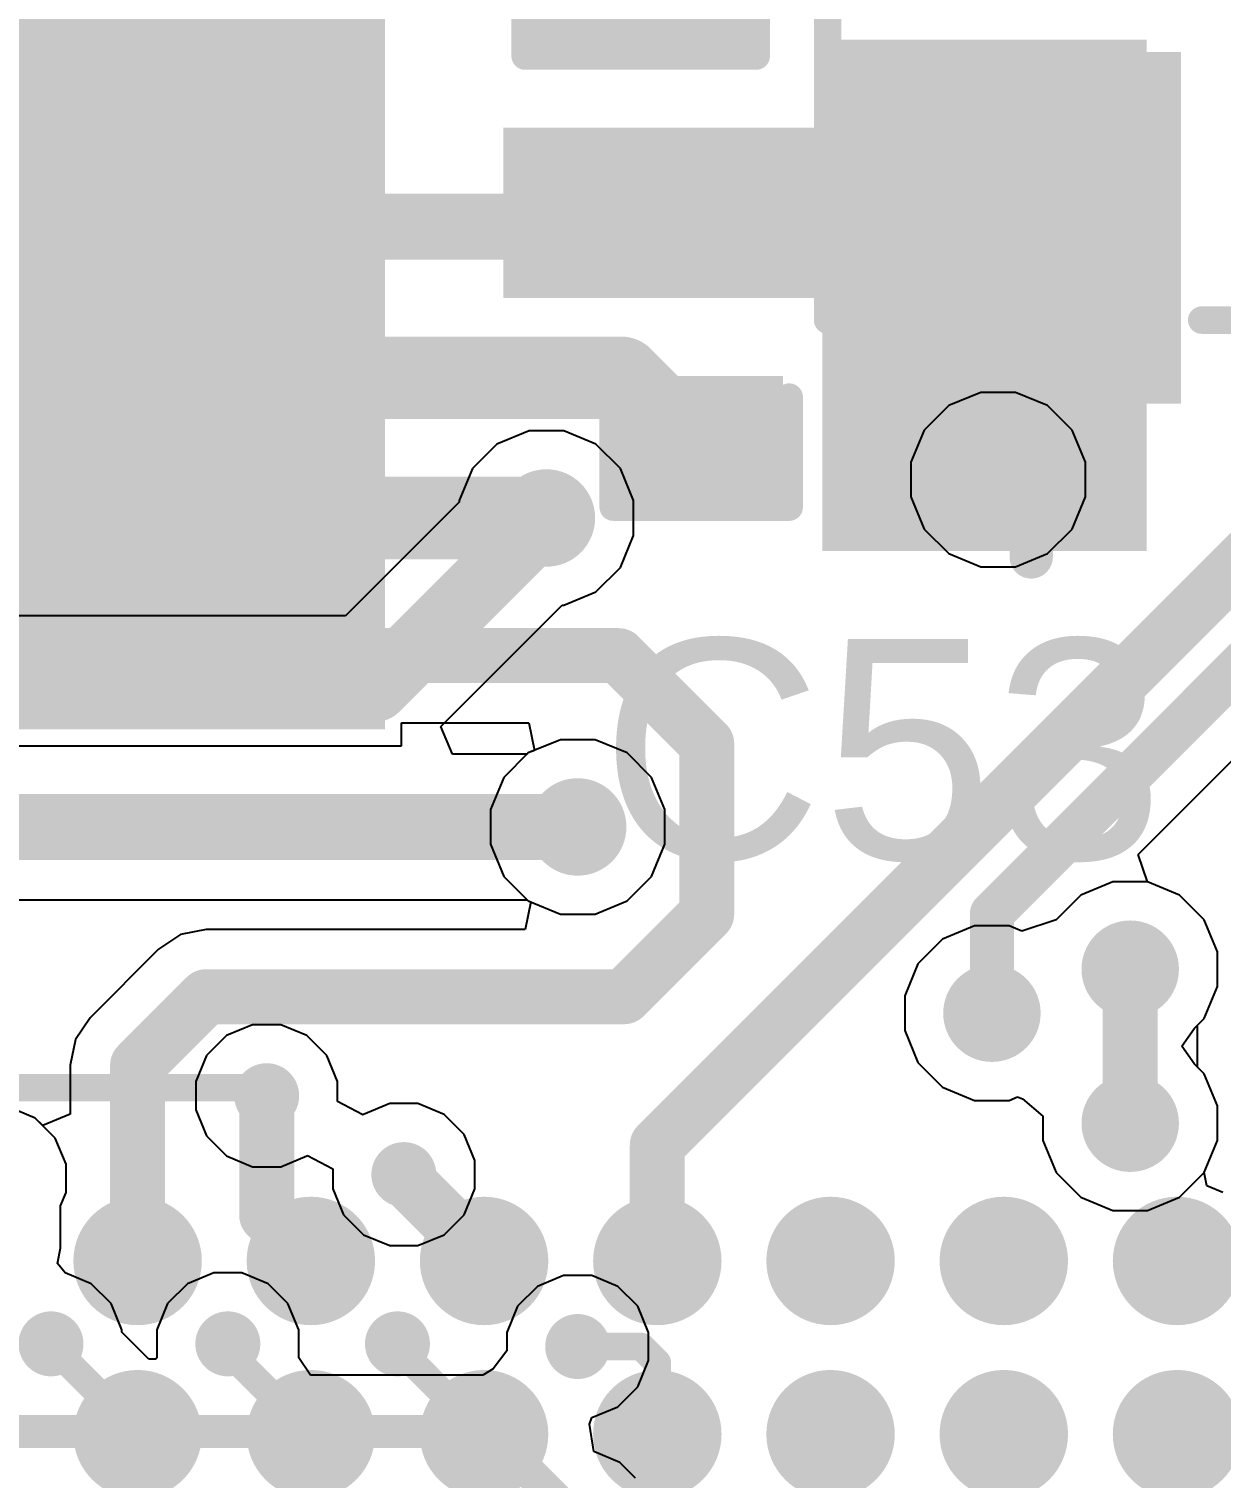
# Model space of a CAD drawing. Header units: millimetres. Extents: x -5.5 to 48.8, y -1.4 to 42.1.
# Drawn here: x 19.35 to 24.85, y 25.41 to 32.1 of the extents above; entities that cross this region are included whole.
import ezdxf

# ---------------------------------------------------------------- set-up
doc = ezdxf.new("R2010")
doc.units = ezdxf.units.MM
for name, color, linetype in [('BottomLayer', 5, 'Continuous'), ('TopLayer', 1, 'Continuous'), ('TopOverlay', 2, 'Continuous'), ('TopPaste', 8, 'Continuous'), ('TopSolder', 216, 'Continuous'), ('ViaHoleLayer', 16, 'Continuous')]:
    doc.layers.add(name, color=color, linetype=linetype)
doc.styles.add('Arial', font='', dxfattribs={"height": 0.2})
doc.styles.get('Arial').set_extended_font_data('Arial')

# ---------------------------------------------------------------- blocks, each defined once
blk = doc.blocks.new('CAP_0603_7')
at = {"layer": 'TopLayer'}
for points in [[(-0.381, 0.4445), (-0.381, -0.4445), (-1.143, -0.4445), (-1.143, 0.4445)], [(1.143, 0.4445), (1.143, -0.4445), (0.381, -0.4445), (0.381, 0.4445)]]:
    blk.add_hatch(color=1, dxfattribs=at).paths.add_polyline_path(points)
at = {"layer": 'TopPaste'}
for points in [[(-0.381, 0.4445), (-0.381, -0.4445), (-1.143, -0.4445), (-1.143, 0.4445)], [(1.143, 0.4445), (1.143, -0.4445), (0.381, -0.4445), (0.381, 0.4445)]]:
    blk.add_hatch(color=8, dxfattribs=at).paths.add_polyline_path(points)
at = {"layer": 'TopSolder'}
for points in [[(-0.321, 0.5045), (-0.321, -0.5045), (-1.203, -0.5045), (-1.203, 0.5045)], [(1.203, 0.5045), (1.203, -0.5045), (0.321, -0.5045), (0.321, 0.5045)]]:
    blk.add_hatch(color=216, dxfattribs=at).paths.add_polyline_path(points)
at = {"layer": 'TopOverlay', "const_width": 0.127}
for points in [[(-1.2446, -0.5334), (-1.2446, 0.5334)], [(-0.4572, 0.5334), (-1.2446, 0.5334)], [(1.2446, 0.5334), (0.4572, 0.5334)], [(1.2446, -0.5334), (1.2446, 0.5334)], [(-0.4572, -0.5334), (-1.2446, -0.5334)], [(1.2446, -0.5334), (0.4572, -0.5334)]]:
    blk.add_lwpolyline(points, dxfattribs=at)
at = {"layer": 'TopOverlay', "const_width": 0.0635}
for points in [[(-1.2764, 0.5334, 1), (-1.2128, 0.5334, 1)], [(-1.2764, 0.5334, 1), (-1.2128, 0.5334, 1)], [(-0.4889, 0.5334, 1), (-0.4254, 0.5334, 1)], [(0.4254, 0.5334, 1), (0.4889, 0.5334, 1)], [(1.2128, 0.5334, 1), (1.2764, 0.5334, 1)], [(1.2128, 0.5334, 1), (1.2764, 0.5334, 1)], [(-1.2764, -0.5334, 1), (-1.2128, -0.5334, 1)], [(-1.2764, -0.5334, 1), (-1.2128, -0.5334, 1)], [(-0.4889, -0.5334, 1), (-0.4254, -0.5334, 1)], [(0.4254, -0.5334, 1), (0.4889, -0.5334, 1)], [(1.2128, -0.5334, 1), (1.2764, -0.5334, 1)], [(1.2128, -0.5334, 1), (1.2764, -0.5334, 1)]]:
    blk.add_lwpolyline(points, format="xyb", close=True, dxfattribs=at)
blk = doc.blocks.new('HTSSOP_16_26')
at = {"layer": 'TopLayer'}
for points in [[(-3.65, 2.5), (-2.15, 2.5), (-2.15, 2.05), (-3.65, 2.05)], [(-1.7, 2.5), (1.7, 2.5), (1.7, -2.5), (-1.7, -2.5)], [(2.15, 2.5), (3.65, 2.5), (3.65, 2.05), (2.15, 2.05)], [(-3.65, 1.85), (-2.15, 1.85), (-2.15, 1.4), (-3.65, 1.4)], [(2.15, 1.85), (3.65, 1.85), (3.65, 1.4), (2.15, 1.4)], [(-3.65, 1.2), (-2.15, 1.2), (-2.15, 0.75), (-3.65, 0.75)], [(2.15, 1.2), (3.65, 1.2), (3.65, 0.75), (2.15, 0.75)], [(-3.65, 0.55), (-2.15, 0.55), (-2.15, 0.1), (-3.65, 0.1)], [(2.15, 0.55), (3.65, 0.55), (3.65, 0.1), (2.15, 0.1)], [(-3.65, -0.1), (-2.15, -0.1), (-2.15, -0.55), (-3.65, -0.55)], [(2.15, -0.1), (3.65, -0.1), (3.65, -0.55), (2.15, -0.55)], [(-3.65, -0.75), (-2.15, -0.75), (-2.15, -1.2), (-3.65, -1.2)], [(2.15, -0.75), (3.65, -0.75), (3.65, -1.2), (2.15, -1.2)], [(-3.65, -1.4), (-2.15, -1.4), (-2.15, -1.85), (-3.65, -1.85)], [(2.15, -1.4), (3.65, -1.4), (3.65, -1.85), (2.15, -1.85)], [(-3.65, -2.05), (-2.15, -2.05), (-2.15, -2.5), (-3.65, -2.5)], [(2.15, -2.05), (3.65, -2.05), (3.65, -2.5), (2.15, -2.5)]]:
    blk.add_hatch(color=1, dxfattribs=at).paths.add_polyline_path(points)
at = {"layer": 'TopPaste'}
for points in [[(-3.65, 2.5), (-2.15, 2.5), (-2.15, 2.05), (-3.65, 2.05)], [(-1.7, 2.5), (1.7, 2.5), (1.7, -2.5), (-1.7, -2.5)], [(2.15, 2.5), (3.65, 2.5), (3.65, 2.05), (2.15, 2.05)], [(-3.65, 1.85), (-2.15, 1.85), (-2.15, 1.4), (-3.65, 1.4)], [(2.15, 1.85), (3.65, 1.85), (3.65, 1.4), (2.15, 1.4)], [(-3.65, 1.2), (-2.15, 1.2), (-2.15, 0.75), (-3.65, 0.75)], [(2.15, 1.2), (3.65, 1.2), (3.65, 0.75), (2.15, 0.75)], [(-3.65, 0.55), (-2.15, 0.55), (-2.15, 0.1), (-3.65, 0.1)], [(2.15, 0.55), (3.65, 0.55), (3.65, 0.1), (2.15, 0.1)], [(-3.65, -0.1), (-2.15, -0.1), (-2.15, -0.55), (-3.65, -0.55)], [(2.15, -0.1), (3.65, -0.1), (3.65, -0.55), (2.15, -0.55)], [(-3.65, -0.75), (-2.15, -0.75), (-2.15, -1.2), (-3.65, -1.2)], [(2.15, -0.75), (3.65, -0.75), (3.65, -1.2), (2.15, -1.2)], [(-3.65, -1.4), (-2.15, -1.4), (-2.15, -1.85), (-3.65, -1.85)], [(2.15, -1.4), (3.65, -1.4), (3.65, -1.85), (2.15, -1.85)], [(-3.65, -2.05), (-2.15, -2.05), (-2.15, -2.5), (-3.65, -2.5)], [(2.15, -2.05), (3.65, -2.05), (3.65, -2.5), (2.15, -2.5)]]:
    blk.add_hatch(color=8, dxfattribs=at).paths.add_polyline_path(points)
at = {"layer": 'TopSolder'}
for points in [[(-3.7516, 2.6016), (-2.0484, 2.6016), (-2.0484, 1.9484), (-3.7516, 1.9484)], [(-1.8016, 2.6016), (1.8016, 2.6016), (1.8016, -2.6016), (-1.8016, -2.6016)], [(2.0484, 2.6016), (3.7516, 2.6016), (3.7516, 1.9484), (2.0484, 1.9484)], [(-3.7516, 1.9516), (-2.0484, 1.9516), (-2.0484, 1.2984), (-3.7516, 1.2984)], [(2.0484, 1.9516), (3.7516, 1.9516), (3.7516, 1.2984), (2.0484, 1.2984)], [(-3.7516, 1.3016), (-2.0484, 1.3016), (-2.0484, 0.6484), (-3.7516, 0.6484)], [(2.0484, 1.3016), (3.7516, 1.3016), (3.7516, 0.6484), (2.0484, 0.6484)], [(-3.7516, 0.6516), (-2.0484, 0.6516), (-2.0484, -0.0016), (-3.7516, -0.0016)], [(2.0484, 0.6516), (3.7516, 0.6516), (3.7516, -0.0016), (2.0484, -0.0016)], [(-3.7516, 0.0016), (-2.0484, 0.0016), (-2.0484, -0.6516), (-3.7516, -0.6516)], [(2.0484, 0.0016), (3.7516, 0.0016), (3.7516, -0.6516), (2.0484, -0.6516)], [(-3.7516, -0.6484), (-2.0484, -0.6484), (-2.0484, -1.3016), (-3.7516, -1.3016)], [(2.0484, -0.6484), (3.7516, -0.6484), (3.7516, -1.3016), (2.0484, -1.3016)], [(-3.7516, -1.2984), (-2.0484, -1.2984), (-2.0484, -1.9516), (-3.7516, -1.9516)], [(2.0484, -1.2984), (3.7516, -1.2984), (3.7516, -1.9516), (2.0484, -1.9516)], [(-3.7516, -1.9484), (-2.0484, -1.9484), (-2.0484, -2.6016), (-3.7516, -2.6016)], [(2.0484, -1.9484), (3.7516, -1.9484), (3.7516, -2.6016), (2.0484, -2.6016)]]:
    blk.add_hatch(color=216, dxfattribs=at).paths.add_polyline_path(points)
at = {"layer": 'TopOverlay', "const_width": 0.127}
for points in [[(-1.9812, 2.667), (1.9812, 2.667)], [(-3.937, 2.159), (-3.937, 2.413)], [(-3.937, 2.413), (-3.81, 2.286)], [(-3.937, 2.159), (-3.81, 2.286)], [(-1.9812, -2.667), (1.9812, -2.667)]]:
    blk.add_lwpolyline(points, dxfattribs=at)
at = {"layer": 'TopOverlay', "const_width": 0.0635}
for points in [[(-2.013, 2.667, 1), (-1.9494, 2.667, 1)], [(1.9494, 2.667, 1), (2.013, 2.667, 1)], [(-3.9688, 2.413, 1), (-3.9053, 2.413, 1)], [(-3.9688, 2.413, 1), (-3.9053, 2.413, 1)], [(-3.8418, 2.286, 1), (-3.7782, 2.286, 1)], [(-3.8418, 2.286, 1), (-3.7782, 2.286, 1)], [(-3.9688, 2.159, 1), (-3.9053, 2.159, 1)], [(-3.9688, 2.159, 1), (-3.9053, 2.159, 1)], [(-2.013, -2.667, 1), (-1.9494, -2.667, 1)], [(1.9494, -2.667, 1), (2.013, -2.667, 1)]]:
    blk.add_lwpolyline(points, format="xyb", close=True, dxfattribs=at)
blk = doc.blocks.new('196_LFBGA__12_12__41')
at = {"layer": 'TopLayer'}
h = blk.add_hatch(color=1, dxfattribs=at)
edge = h.paths.add_edge_path()
edge.add_arc((-3.6, 5.2), 0.195, 0, 360)
h = blk.add_hatch(color=1, dxfattribs=at)
edge = h.paths.add_edge_path()
edge.add_arc((-2.8, 5.2), 0.195, 0, 360)
h = blk.add_hatch(color=1, dxfattribs=at)
edge = h.paths.add_edge_path()
edge.add_arc((-2, 5.2), 0.195, 0, 360)
h = blk.add_hatch(color=1, dxfattribs=at)
edge = h.paths.add_edge_path()
edge.add_arc((-1.2, 5.2), 0.195, 0, 360)
h = blk.add_hatch(color=1, dxfattribs=at)
edge = h.paths.add_edge_path()
edge.add_arc((-0.4, 5.2), 0.195, 0, 360)
h = blk.add_hatch(color=1, dxfattribs=at)
edge = h.paths.add_edge_path()
edge.add_arc((0.4, 5.2), 0.195, 0, 360)
h = blk.add_hatch(color=1, dxfattribs=at)
edge = h.paths.add_edge_path()
edge.add_arc((1.2, 5.2), 0.195, 0, 360)
h = blk.add_hatch(color=1, dxfattribs=at)
edge = h.paths.add_edge_path()
edge.add_arc((-3.6, 4.4), 0.195, 0, 360)
h = blk.add_hatch(color=1, dxfattribs=at)
edge = h.paths.add_edge_path()
edge.add_arc((-2.8, 4.4), 0.195, 0, 360)
h = blk.add_hatch(color=1, dxfattribs=at)
edge = h.paths.add_edge_path()
edge.add_arc((-2, 4.4), 0.195, 0, 360)
h = blk.add_hatch(color=1, dxfattribs=at)
edge = h.paths.add_edge_path()
edge.add_arc((-1.2, 4.4), 0.195, 0, 360)
h = blk.add_hatch(color=1, dxfattribs=at)
edge = h.paths.add_edge_path()
edge.add_arc((-0.4, 4.4), 0.195, 0, 360)
h = blk.add_hatch(color=1, dxfattribs=at)
edge = h.paths.add_edge_path()
edge.add_arc((0.4, 4.4), 0.195, 0, 360)
h = blk.add_hatch(color=1, dxfattribs=at)
edge = h.paths.add_edge_path()
edge.add_arc((1.2, 4.4), 0.195, 0, 360)
at = {"layer": 'TopPaste'}
h = blk.add_hatch(color=8, dxfattribs=at)
edge = h.paths.add_edge_path()
edge.add_arc((-3.6, 5.2), 0.195, 0, 360)
h = blk.add_hatch(color=8, dxfattribs=at)
edge = h.paths.add_edge_path()
edge.add_arc((-2.8, 5.2), 0.195, 0, 360)
h = blk.add_hatch(color=8, dxfattribs=at)
edge = h.paths.add_edge_path()
edge.add_arc((-2, 5.2), 0.195, 0, 360)
h = blk.add_hatch(color=8, dxfattribs=at)
edge = h.paths.add_edge_path()
edge.add_arc((-1.2, 5.2), 0.195, 0, 360)
h = blk.add_hatch(color=8, dxfattribs=at)
edge = h.paths.add_edge_path()
edge.add_arc((-0.4, 5.2), 0.195, 0, 360)
h = blk.add_hatch(color=8, dxfattribs=at)
edge = h.paths.add_edge_path()
edge.add_arc((0.4, 5.2), 0.195, 0, 360)
h = blk.add_hatch(color=8, dxfattribs=at)
edge = h.paths.add_edge_path()
edge.add_arc((1.2, 5.2), 0.195, 0, 360)
h = blk.add_hatch(color=8, dxfattribs=at)
edge = h.paths.add_edge_path()
edge.add_arc((-3.6, 4.4), 0.195, 0, 360)
h = blk.add_hatch(color=8, dxfattribs=at)
edge = h.paths.add_edge_path()
edge.add_arc((-2.8, 4.4), 0.195, 0, 360)
h = blk.add_hatch(color=8, dxfattribs=at)
edge = h.paths.add_edge_path()
edge.add_arc((-2, 4.4), 0.195, 0, 360)
h = blk.add_hatch(color=8, dxfattribs=at)
edge = h.paths.add_edge_path()
edge.add_arc((-1.2, 4.4), 0.195, 0, 360)
h = blk.add_hatch(color=8, dxfattribs=at)
edge = h.paths.add_edge_path()
edge.add_arc((-0.4, 4.4), 0.195, 0, 360)
h = blk.add_hatch(color=8, dxfattribs=at)
edge = h.paths.add_edge_path()
edge.add_arc((0.4, 4.4), 0.195, 0, 360)
h = blk.add_hatch(color=8, dxfattribs=at)
edge = h.paths.add_edge_path()
edge.add_arc((1.2, 4.4), 0.195, 0, 360)
at = {"layer": 'TopSolder'}
h = blk.add_hatch(color=216, dxfattribs=at)
edge = h.paths.add_edge_path()
edge.add_arc((-3.6, 5.2), 0.2966, 0, 360)
h = blk.add_hatch(color=216, dxfattribs=at)
edge = h.paths.add_edge_path()
edge.add_arc((-2.8, 5.2), 0.2966, 0, 360)
h = blk.add_hatch(color=216, dxfattribs=at)
edge = h.paths.add_edge_path()
edge.add_arc((-2, 5.2), 0.2966, 0, 360)
h = blk.add_hatch(color=216, dxfattribs=at)
edge = h.paths.add_edge_path()
edge.add_arc((-1.2, 5.2), 0.2966, 0, 360)
h = blk.add_hatch(color=216, dxfattribs=at)
edge = h.paths.add_edge_path()
edge.add_arc((-0.4, 5.2), 0.2966, 0, 360)
h = blk.add_hatch(color=216, dxfattribs=at)
edge = h.paths.add_edge_path()
edge.add_arc((0.4, 5.2), 0.2966, 0, 360)
h = blk.add_hatch(color=216, dxfattribs=at)
edge = h.paths.add_edge_path()
edge.add_arc((1.2, 5.2), 0.2966, 0, 360)
h = blk.add_hatch(color=216, dxfattribs=at)
edge = h.paths.add_edge_path()
edge.add_arc((-3.6, 4.4), 0.2966, 0, 360)
h = blk.add_hatch(color=216, dxfattribs=at)
edge = h.paths.add_edge_path()
edge.add_arc((-2.8, 4.4), 0.2966, 0, 360)
h = blk.add_hatch(color=216, dxfattribs=at)
edge = h.paths.add_edge_path()
edge.add_arc((-2, 4.4), 0.2966, 0, 360)
h = blk.add_hatch(color=216, dxfattribs=at)
edge = h.paths.add_edge_path()
edge.add_arc((-1.2, 4.4), 0.2966, 0, 360)
h = blk.add_hatch(color=216, dxfattribs=at)
edge = h.paths.add_edge_path()
edge.add_arc((-0.4, 4.4), 0.2966, 0, 360)
h = blk.add_hatch(color=216, dxfattribs=at)
edge = h.paths.add_edge_path()
edge.add_arc((0.4, 4.4), 0.2966, 0, 360)
h = blk.add_hatch(color=216, dxfattribs=at)
edge = h.paths.add_edge_path()
edge.add_arc((1.2, 4.4), 0.2966, 0, 360)
at = {"layer": 'TopOverlay', "const_width": 0.127}
blk.add_lwpolyline([(-6, 6), (-3, 6)], dxfattribs=at)
at = {"layer": 'TopOverlay', "const_width": 0.0635}
blk.add_lwpolyline([(-3.0317, 6, 1), (-2.9682, 6, 1)], format="xyb", close=True, dxfattribs=at)
blk = doc.blocks.new('C___0402_83')
at = {"layer": 'TopLayer'}
for points in [[(-0.6985, -0.3175), (-0.6985, 0.3175), (-0.2413, 0.3175), (-0.2413, -0.3175)], [(0.2413, -0.3175), (0.2413, 0.3175), (0.6985, 0.3175), (0.6985, -0.3175)]]:
    blk.add_hatch(color=1, dxfattribs=at).paths.add_polyline_path(points)
at = {"layer": 'TopPaste'}
for points in [[(-0.6985, -0.3175), (-0.6985, 0.3175), (-0.2413, 0.3175), (-0.2413, -0.3175)], [(0.2413, -0.3175), (0.2413, 0.3175), (0.6985, 0.3175), (0.6985, -0.3175)]]:
    blk.add_hatch(color=8, dxfattribs=at).paths.add_polyline_path(points)
at = {"layer": 'TopSolder'}
for points in [[(-0.7585, -0.3775), (-0.7585, 0.3775), (-0.1813, 0.3775), (-0.1813, -0.3775)], [(0.1813, -0.3775), (0.1813, 0.3775), (0.7585, 0.3775), (0.7585, -0.3775)]]:
    blk.add_hatch(color=216, dxfattribs=at).paths.add_polyline_path(points)
at = {"layer": 'TopOverlay', "const_width": 0.127}
for points in [[(-0.7874, 0.4064), (-0.7874, -0.4064)], [(-0.7874, 0.4064), (-0.2794, 0.4064)], [(0.2794, 0.4064), (0.7874, 0.4064)], [(0.7874, 0.4064), (0.7874, -0.4064)], [(-0.7874, -0.4064), (-0.2794, -0.4064)], [(0.2794, -0.4064), (0.7874, -0.4064)]]:
    blk.add_lwpolyline(points, dxfattribs=at)
at = {"layer": 'TopOverlay', "const_width": 0.0635}
for points in [[(-0.8191, 0.4064, 1), (-0.7556, 0.4064, 1)], [(-0.8191, 0.4064, 1), (-0.7556, 0.4064, 1)], [(-0.3111, 0.4064, 1), (-0.2477, 0.4064, 1)], [(0.2477, 0.4064, 1), (0.3111, 0.4064, 1)], [(0.7556, 0.4064, 1), (0.8191, 0.4064, 1)], [(0.7556, 0.4064, 1), (0.8191, 0.4064, 1)], [(-0.8191, -0.4064, 1), (-0.7556, -0.4064, 1)], [(-0.8191, -0.4064, 1), (-0.7556, -0.4064, 1)], [(-0.3111, -0.4064, 1), (-0.2477, -0.4064, 1)], [(0.2477, -0.4064, 1), (0.3111, -0.4064, 1)], [(0.7556, -0.4064, 1), (0.8191, -0.4064, 1)], [(0.7556, -0.4064, 1), (0.8191, -0.4064, 1)]]:
    blk.add_lwpolyline(points, format="xyb", close=True, dxfattribs=at)
blk = doc.blocks.new('C____A_86')
at = {"layer": 'TopLayer'}
for points in [[(-1.91, 0.565), (-0.49, 0.565), (-0.49, -0.565), (-1.91, -0.565)], [(0.49, 0.565), (1.91, 0.565), (1.91, -0.565), (0.49, -0.565)]]:
    blk.add_hatch(color=1, dxfattribs=at).paths.add_polyline_path(points)
at = {"layer": 'TopPaste'}
for points in [[(-1.91, 0.565), (-0.49, 0.565), (-0.49, -0.565), (-1.91, -0.565)], [(0.49, 0.565), (1.91, 0.565), (1.91, -0.565), (0.49, -0.565)]]:
    blk.add_hatch(color=8, dxfattribs=at).paths.add_polyline_path(points)
at = {"layer": 'TopSolder'}
for points in [[(-2.0116, 0.6666), (-0.3884, 0.6666), (-0.3884, -0.6666), (-2.0116, -0.6666)], [(0.3884, 0.6666), (2.0116, 0.6666), (2.0116, -0.6666), (0.3884, -0.6666)]]:
    blk.add_hatch(color=216, dxfattribs=at).paths.add_polyline_path(points)
at = {"layer": 'TopOverlay'}
for points, const_width in [([(-1.6256, 0.9652), (1.6256, 0.9652)], 0.127), ([(-1.6256, 0.9652), (-1.6256, 0.762)], 0.127), ([(1.6256, 0.9652), (1.6256, 0.7112)], 0.127), ([(-2.4192, 0.3254), (-2.4192, -0.2746)], 0.2), ([(-2.7192, 0.0254), (-2.1192, 0.0254)], 0.2), ([(1.6256, -0.7112), (1.6256, -0.9652)], 0.127), ([(-1.6256, -0.762), (-1.6256, -0.9652)], 0.127), ([(-1.6256, -0.9652), (1.6256, -0.9652)], 0.127)]:
    blk.add_lwpolyline(points, dxfattribs=dict(at, const_width=const_width))
for points, const_width in [([(-1.6574, 0.9652, 1), (-1.5938, 0.9652, 1)], 0.0635), ([(-1.6574, 0.9652, 1), (-1.5938, 0.9652, 1)], 0.0635), ([(1.5938, 0.9652, 1), (1.6574, 0.9652, 1)], 0.0635), ([(1.5938, 0.9652, 1), (1.6574, 0.9652, 1)], 0.0635), ([(-1.6574, 0.762, 1), (-1.5938, 0.762, 1)], 0.0635), ([(1.5938, 0.7112, 1), (1.6574, 0.7112, 1)], 0.0635), ([(-2.4692, 0.3254, 1), (-2.3692, 0.3254, 1)], 0.1), ([(-2.7692, 0.0254, 1), (-2.6692, 0.0254, 1)], 0.1), ([(-2.1692, 0.0254, 1), (-2.0692, 0.0254, 1)], 0.1), ([(-2.4692, -0.2746, 1), (-2.3692, -0.2746, 1)], 0.1), ([(1.5938, -0.7112, 1), (1.6574, -0.7112, 1)], 0.0635), ([(-1.6574, -0.762, 1), (-1.5938, -0.762, 1)], 0.0635), ([(-1.6574, -0.9652, 1), (-1.5938, -0.9652, 1)], 0.0635), ([(-1.6574, -0.9652, 1), (-1.5938, -0.9652, 1)], 0.0635), ([(1.5938, -0.9652, 1), (1.6574, -0.9652, 1)], 0.0635), ([(1.5938, -0.9652, 1), (1.6574, -0.9652, 1)], 0.0635)]:
    blk.add_lwpolyline(points, format="xyb", close=True, dxfattribs=dict(at, const_width=const_width))

msp = doc.modelspace()

# ---------------------------------------------------------------- hatches: boundary and pattern name
at = {"layer": 'BottomLayer'}
h = msp.add_hatch(color=5, dxfattribs=at)
edge = h.paths.add_edge_path()
edge.add_arc((23.8252, 30.0228), 0.225, 0, 360)
h = msp.add_hatch(color=5, dxfattribs=at)
edge = h.paths.add_edge_path()
edge.add_arc((21.7388, 29.8456), 0.225, 0, 360)
h = msp.add_hatch(color=5, dxfattribs=at)
edge = h.paths.add_edge_path()
edge.add_arc((21.8832, 28.419), 0.225, 0, 360)
h = msp.add_hatch(color=5, dxfattribs=at)
edge = h.paths.add_edge_path()
edge.add_arc((24.4348, 27.7622), 0.225, 0, 360)
h = msp.add_hatch(color=5, dxfattribs=at)
edge = h.paths.add_edge_path()
edge.add_arc((23.7962, 27.559), 0.225, 0, 360)
h = msp.add_hatch(color=5, dxfattribs=at)
edge = h.paths.add_edge_path()
edge.add_arc((20.447, 27.178), 0.15, 0, 360)
h = msp.add_hatch(color=5, dxfattribs=at)
edge = h.paths.add_edge_path()
edge.add_arc((24.4348, 27.051), 0.225, 0, 360)
h = msp.add_hatch(color=5, dxfattribs=at)
edge = h.paths.add_edge_path()
edge.add_arc((21.0804, 26.8139), 0.15, 0, 360)
h = msp.add_hatch(color=5, dxfattribs=at)
edge = h.paths.add_edge_path()
edge.add_arc((19.451, 26.0322), 0.15, 0, 360)
h = msp.add_hatch(color=5, dxfattribs=at)
edge = h.paths.add_edge_path()
edge.add_arc((20.2676, 26.0322), 0.15, 0, 360)
h = msp.add_hatch(color=5, dxfattribs=at)
edge = h.paths.add_edge_path()
edge.add_arc((21.051, 26.0322), 0.15, 0, 360)
h = msp.add_hatch(color=5, dxfattribs=at)
edge = h.paths.add_edge_path()
edge.add_arc((21.8832, 26.0199), 0.15, 0, 360)
at = {"layer": 'TopLayer'}
for points in [[(24.511, 29.6926), (24.511, 32.0548), (23.0124, 32.0548), (23.0124, 29.6926)], [(21.5392, 30.861), (24.4856, 30.861), (24.4856, 31.6484), (21.5392, 31.6484)]]:
    msp.add_hatch(color=1, dxfattribs=at).paths.add_polyline_path(points)
h = msp.add_hatch(color=1, dxfattribs=at)
edge = h.paths.add_edge_path()
edge.add_arc((23.8252, 30.0228), 0.225, 0, 360)
h = msp.add_hatch(color=1, dxfattribs=at)
edge = h.paths.add_edge_path()
edge.add_arc((21.7388, 29.8456), 0.225, 0, 360)
h = msp.add_hatch(color=1, dxfattribs=at)
edge = h.paths.add_edge_path()
edge.add_arc((21.8832, 28.419), 0.225, 0, 360)
h = msp.add_hatch(color=1, dxfattribs=at)
edge = h.paths.add_edge_path()
edge.add_arc((24.4348, 27.7622), 0.225, 0, 360)
h = msp.add_hatch(color=1, dxfattribs=at)
edge = h.paths.add_edge_path()
edge.add_arc((23.7962, 27.559), 0.225, 0, 360)
h = msp.add_hatch(color=1, dxfattribs=at)
edge = h.paths.add_edge_path()
edge.add_arc((20.447, 27.178), 0.15, 0, 360)
h = msp.add_hatch(color=1, dxfattribs=at)
edge = h.paths.add_edge_path()
edge.add_arc((24.4348, 27.051), 0.225, 0, 360)
h = msp.add_hatch(color=1, dxfattribs=at)
edge = h.paths.add_edge_path()
edge.add_arc((21.0804, 26.8139), 0.15, 0, 360)
h = msp.add_hatch(color=1, dxfattribs=at)
edge = h.paths.add_edge_path()
edge.add_arc((19.451, 26.0322), 0.15, 0, 360)
h = msp.add_hatch(color=1, dxfattribs=at)
edge = h.paths.add_edge_path()
edge.add_arc((20.2676, 26.0322), 0.15, 0, 360)
h = msp.add_hatch(color=1, dxfattribs=at)
edge = h.paths.add_edge_path()
edge.add_arc((21.051, 26.0322), 0.15, 0, 360)
h = msp.add_hatch(color=1, dxfattribs=at)
edge = h.paths.add_edge_path()
edge.add_arc((21.8832, 26.0199), 0.15, 0, 360)
at = {"layer": 'ViaHoleLayer'}
h = msp.add_hatch(color=16, dxfattribs=at)
edge = h.paths.add_edge_path()
edge.add_arc((23.8252, 30.0228), 0.1, 0, 360)
h = msp.add_hatch(color=16, dxfattribs=at)
edge = h.paths.add_edge_path()
edge.add_arc((21.7388, 29.8456), 0.1, 0, 360)
h = msp.add_hatch(color=16, dxfattribs=at)
edge = h.paths.add_edge_path()
edge.add_arc((21.8832, 28.419), 0.1, 0, 360)
h = msp.add_hatch(color=16, dxfattribs=at)
edge = h.paths.add_edge_path()
edge.add_arc((24.4348, 27.7622), 0.1, 0, 360)
h = msp.add_hatch(color=16, dxfattribs=at)
edge = h.paths.add_edge_path()
edge.add_arc((23.7962, 27.559), 0.1, 0, 360)
h = msp.add_hatch(color=16, dxfattribs=at)
edge = h.paths.add_edge_path()
edge.add_arc((20.447, 27.178), 0.1, 0, 360)
h = msp.add_hatch(color=16, dxfattribs=at)
edge = h.paths.add_edge_path()
edge.add_arc((24.4348, 27.051), 0.1, 0, 360)
h = msp.add_hatch(color=16, dxfattribs=at)
edge = h.paths.add_edge_path()
edge.add_arc((21.0804, 26.8139), 0.1, 0, 360)
h = msp.add_hatch(color=16, dxfattribs=at)
edge = h.paths.add_edge_path()
edge.add_arc((19.451, 26.0322), 0.1, 0, 360)
h = msp.add_hatch(color=16, dxfattribs=at)
edge = h.paths.add_edge_path()
edge.add_arc((20.2676, 26.0322), 0.1, 0, 360)
h = msp.add_hatch(color=16, dxfattribs=at)
edge = h.paths.add_edge_path()
edge.add_arc((21.051, 26.0322), 0.1, 0, 360)
h = msp.add_hatch(color=16, dxfattribs=at)
edge = h.paths.add_edge_path()
edge.add_arc((21.8832, 26.0199), 0.1, 0, 360)

# ---------------------------------------------------------------- linework, layer by layer
at = {"layer": 'BottomLayer'}
for p, q in [((23.7451, 30.4256), (23.597, 30.3643)), ((23.9053, 30.4256), (23.7451, 30.4256)), ((24.0534, 30.3643), (23.9053, 30.4256)), ((23.597, 30.3643), (23.4837, 30.251)), ((24.1667, 30.251), (24.0534, 30.3643)), ((21.6587, 30.2484), (21.5106, 30.1871)), ((21.8189, 30.2484), (21.6587, 30.2484)), ((21.967, 30.1871), (21.8189, 30.2484)), ((23.4837, 30.251), (23.4224, 30.1029)), ((24.228, 30.1029), (24.1667, 30.251)), ((21.5106, 30.1871), (21.3973, 30.0738)), ((22.0803, 30.0738), (21.967, 30.1871)), ((21.3973, 30.0738), (21.336, 29.9257)), ((22.1416, 29.9257), (22.0803, 30.0738)), ((23.4224, 30.1029), (23.4224, 29.9427)), ((24.228, 29.9427), (24.228, 30.1029)), ((21.336, 29.9189), (20.8113, 29.3943)), ((21.336, 29.9257), (21.336, 29.9189)), ((22.1416, 29.7655), (22.1416, 29.9257)), ((23.4224, 29.9427), (23.4837, 29.7946)), ((24.1667, 29.7946), (24.228, 29.9427)), ((23.4837, 29.7946), (23.597, 29.6813)), ((24.0534, 29.6813), (24.1667, 29.7946)), ((22.0803, 29.6174), (22.1416, 29.7655)), ((23.597, 29.6813), (23.7451, 29.62)), ((23.9053, 29.62), (24.0534, 29.6813)), ((21.967, 29.5041), (22.0803, 29.6174)), ((23.7451, 29.62), (23.9053, 29.62)), ((21.252, 28.8827), (21.8121, 29.4428)), ((21.8121, 29.4428), (21.8189, 29.4428)), ((21.8189, 29.4428), (21.967, 29.5041)), ((20.8113, 29.3943), (17.5514, 29.3943)), ((21.3046, 28.7557), (21.252, 28.8827)), ((21.8031, 28.8218), (21.6551, 28.7605)), ((21.9633, 28.8218), (21.8031, 28.8218)), ((22.1114, 28.7605), (21.9633, 28.8218)), ((21.6503, 28.7557), (21.3046, 28.7557)), ((21.6551, 28.7605), (21.6503, 28.7557)), ((22.2247, 28.6472), (22.1114, 28.7605)), ((22.286, 28.4991), (22.2247, 28.6472)), ((22.286, 28.3389), (22.286, 28.4991)), ((22.2247, 28.1908), (22.286, 28.3389)), ((22.1114, 28.0775), (22.2247, 28.1908)), ((24.2066, 28.1037), (24.0933, 27.9904)), ((24.3547, 28.165), (24.2066, 28.1037)), ((24.5149, 28.165), (24.3547, 28.165)), ((24.663, 28.1037), (24.5149, 28.165)), ((24.7763, 27.9904), (24.663, 28.1037)), ((18.2344, 28.0823), (21.6503, 28.0823)), ((21.6503, 28.0823), (21.6551, 28.0775)), ((21.6551, 28.0775), (21.8031, 28.0162)), ((21.9633, 28.0162), (22.1114, 28.0775)), ((21.8031, 28.0162), (21.9633, 28.0162)), ((24.0933, 27.9904), (23.9341, 27.9379)), ((24.8376, 27.8423), (24.7763, 27.9904)), ((23.7161, 27.9618), (23.568, 27.9005)), ((23.8763, 27.9618), (23.7161, 27.9618)), ((23.9341, 27.9379), (23.8763, 27.9618)), ((23.568, 27.9005), (23.4547, 27.7872)), ((24.8376, 27.6821), (24.8376, 27.8423)), ((23.4547, 27.7872), (23.3934, 27.6391)), ((23.3934, 27.6391), (23.3934, 27.4789)), ((24.7763, 27.534), (24.8376, 27.6821)), ((20.3818, 27.5058), (20.2613, 27.4559)), ((20.5122, 27.5058), (20.3818, 27.5058)), ((20.6327, 27.4559), (20.5122, 27.5058)), ((24.7318, 27.4896), (24.7763, 27.534)), ((20.2613, 27.4559), (20.1691, 27.3637)), ((20.7249, 27.3637), (20.6327, 27.4559)), ((23.3934, 27.4789), (23.4547, 27.3308)), ((24.673, 27.4066), (24.7318, 27.4896)), ((24.7318, 27.3236), (24.673, 27.4066)), ((20.1691, 27.3637), (20.1192, 27.2432)), ((20.7748, 27.2432), (20.7249, 27.3637)), ((23.4547, 27.3308), (23.568, 27.2175)), ((24.7763, 27.2792), (24.7318, 27.3236)), ((20.1192, 27.2432), (20.1192, 27.1128)), ((20.7748, 27.1515), (20.7748, 27.2432)), ((24.8376, 27.1311), (24.7763, 27.2792)), ((23.568, 27.2175), (23.7161, 27.1562)), ((23.8763, 27.1562), (23.9147, 27.1721)), ((23.9147, 27.1721), (23.9368, 27.1643)), ((19.3784, 27.0749), (19.2579, 27.1248)), ((20.1192, 27.1128), (20.1691, 26.9923)), ((20.8914, 27.0894), (20.7748, 27.1515)), ((21.0152, 27.1417), (20.8947, 27.0918)), ((21.1456, 27.1417), (21.0152, 27.1417)), ((21.2661, 27.0918), (21.1456, 27.1417)), ((23.7161, 27.1562), (23.8763, 27.1562)), ((23.9368, 27.1643), (24.032, 27.0832)), ((24.8376, 26.9709), (24.8376, 27.1311)), ((19.4706, 26.9827), (19.3784, 27.0749)), ((20.8921, 27.0892), (20.8914, 27.0894)), ((20.8947, 27.0918), (20.8921, 27.0892)), ((21.3583, 26.9996), (21.2661, 27.0918)), ((24.032, 27.0832), (24.032, 26.9709)), ((19.5205, 26.8622), (19.4706, 26.9827)), ((20.1691, 26.9923), (20.2613, 26.9001)), ((21.4082, 26.8791), (21.3583, 26.9996)), ((24.032, 26.9709), (24.0933, 26.8228)), ((24.7763, 26.8228), (24.8376, 26.9709)), ((20.2613, 26.9001), (20.3818, 26.8502)), ((20.5122, 26.8502), (20.6327, 26.9001)), ((20.6327, 26.9001), (20.6353, 26.9027)), ((20.6353, 26.9027), (20.636, 26.9025)), ((20.636, 26.9025), (20.7526, 26.8404)), ((19.5205, 26.7318), (19.5205, 26.8622)), ((20.3818, 26.8502), (20.5122, 26.8502)), ((20.7526, 26.8404), (20.7526, 26.7487)), ((21.4082, 26.7487), (21.4082, 26.8791)), ((24.0933, 26.8228), (24.2066, 26.7095)), ((24.663, 26.7095), (24.7763, 26.8228)), ((19.4947, 26.6694), (19.5205, 26.7318)), ((20.7526, 26.7487), (20.8025, 26.6282)), ((21.3583, 26.6282), (21.4082, 26.7487)), ((24.2066, 26.7095), (24.3547, 26.6482)), ((24.5149, 26.6482), (24.663, 26.7095)), ((19.4947, 26.4737), (19.4947, 26.6694)), ((24.3547, 26.6482), (24.5149, 26.6482)), ((20.8025, 26.6282), (20.8947, 26.536)), ((21.2661, 26.536), (21.3583, 26.6282)), ((20.8947, 26.536), (21.0152, 26.4861)), ((21.1456, 26.4861), (21.2661, 26.536)), ((19.4807, 26.4033), (19.4947, 26.4737)), ((21.0152, 26.4861), (21.1456, 26.4861)), ((19.5162, 26.36), (19.4807, 26.4033)), ((19.6367, 26.3101), (19.5162, 26.36)), ((19.7289, 26.2179), (19.6367, 26.3101)), ((20.0819, 26.3101), (19.9897, 26.2179)), ((20.2023, 26.36), (20.0819, 26.3101)), ((20.3328, 26.36), (20.2023, 26.36)), ((20.4532, 26.3101), (20.3328, 26.36)), ((20.5454, 26.2179), (20.4532, 26.3101)), ((21.6975, 26.2978), (21.6053, 26.2056)), ((21.818, 26.3477), (21.6975, 26.2978)), ((21.9484, 26.3477), (21.818, 26.3477)), ((22.0689, 26.2978), (21.9484, 26.3477)), ((22.1611, 26.2056), (22.0689, 26.2978)), ((19.7788, 26.0974), (19.7289, 26.2179)), ((19.9897, 26.2179), (19.9398, 26.0974)), ((20.5954, 26.0974), (20.5454, 26.2179)), ((21.6053, 26.2056), (21.5554, 26.0851)), ((22.211, 26.0851), (22.1611, 26.2056)), ((19.7788, 26.0861), (19.7788, 26.0974)), ((19.9398, 26.0974), (19.9398, 25.967)), ((20.5954, 25.967), (20.5954, 26.0974)), ((19.9033, 25.9608), (19.7788, 26.0861)), ((21.5554, 26.0851), (21.5554, 25.9999)), ((22.211, 25.9547), (22.211, 26.0851)), ((19.9356, 25.9608), (19.9033, 25.9608)), ((19.9398, 25.967), (19.9356, 25.9608)), ((20.6487, 25.8872), (20.5954, 25.967)), ((21.5554, 25.9999), (21.4929, 25.9161)), ((21.4929, 25.9161), (21.4459, 25.8872)), ((22.1611, 25.8342), (22.211, 25.9547)), ((21.4459, 25.8872), (20.6487, 25.8872)), ((22.0689, 25.742), (22.1611, 25.8342)), ((21.9484, 25.6921), (22.0689, 25.742)), ((21.9371, 25.6619), (21.9484, 25.6921)), ((21.9575, 25.5349), (21.9371, 25.6619)), ((22.078, 25.485), (21.9575, 25.5349)), ((22.1503, 25.4127), (22.078, 25.485))]:
    msp.add_line(p, q, dxfattribs=at)
for points, const_width in [([(20.9508, 29.0576), (21.7388, 29.8456)], 0.3048), ([(17.5514, 29.0576), (20.9508, 29.0576)], 0.3048), ([(18.0014, 28.419), (21.9086, 28.419)], 0.3048), ([(21.8693, 28.3646), (21.9086, 28.3646)], 0.3048), ([(17.272, 25.6282), (21.4712, 25.6282)], 0.1524), ([(21.4712, 25.6282), (21.8923, 25.2071)], 0.1524)]:
    msp.add_lwpolyline(points, dxfattribs=dict(at, const_width=const_width))
for points, const_width in [([(21.6626, 29.8456, 1), (21.815, 29.8456, 1)], 0.1524), ([(20.8746, 29.0576, 1), (21.027, 29.0576, 1)], 0.1524), ([(20.8746, 29.0576, 1), (21.027, 29.0576, 1)], 0.1524), ([(21.8324, 28.419, 1), (21.9848, 28.419, 1)], 0.1524), ([(21.7931, 28.3646, 1), (21.9455, 28.3646, 1)], 0.1524), ([(21.8324, 28.3646, 1), (21.9848, 28.3646, 1)], 0.1524), ([(21.4331, 25.6282, 1), (21.5093, 25.6282, 1)], 0.0762), ([(21.4331, 25.6282, 1), (21.5093, 25.6282, 1)], 0.0762)]:
    msp.add_lwpolyline(points, format="xyb", close=True, dxfattribs=dict(at, const_width=const_width))
at = {"layer": 'TopLayer'}
for p, q in [((21.07, 28.7928), (21.07, 28.8992)), ((21.07, 28.8992), (21.6582, 28.8992)), ((21.6582, 28.8992), (21.6834, 28.7722)), ((19.2144, 28.7928), (21.07, 28.7928)), ((21.6834, 28.7722), (21.6551, 28.7605)), ((21.6551, 28.7605), (21.5418, 28.6472)), ((24.4719, 28.292), (24.9307, 28.7508)), ((21.5418, 28.6472), (21.4804, 28.4991)), ((21.4804, 28.4991), (21.4804, 28.3389)), ((21.4804, 28.3389), (21.5418, 28.1908)), ((24.5149, 28.165), (24.4719, 28.292)), ((21.5418, 28.1908), (21.6551, 28.0775)), ((24.663, 28.1037), (24.5149, 28.165)), ((24.7763, 27.9904), (24.663, 28.1037)), ((21.6661, 28.073), (21.6408, 27.946)), ((21.6551, 28.0775), (21.6661, 28.073)), ((24.8376, 27.8423), (24.7763, 27.9904)), ((20.0487, 27.9223), (19.9479, 27.8549)), ((20.1676, 27.946), (20.0487, 27.9223)), ((21.6408, 27.946), (20.1676, 27.946)), ((19.9479, 27.8549), (19.6313, 27.5383)), ((24.8376, 27.6821), (24.8376, 27.8423)), ((24.7763, 27.534), (24.8376, 27.6821)), ((19.6313, 27.5383), (19.5639, 27.4375)), ((24.7456, 27.5033), (24.7763, 27.534)), ((24.7456, 27.3099), (24.7456, 27.5033)), ((19.5639, 27.4375), (19.5402, 27.3186)), ((19.5402, 27.3186), (19.5402, 27.0926)), ((24.7763, 27.2792), (24.7456, 27.3099)), ((24.8376, 27.1311), (24.7763, 27.2792)), ((19.3784, 27.0749), (19.2579, 27.1248)), ((24.8376, 26.9709), (24.8376, 27.1311)), ((19.4132, 27.04), (19.3784, 27.0749)), ((19.5402, 27.0926), (19.4132, 27.04)), ((24.7763, 26.8228), (24.8376, 26.9709)), ((24.7885, 26.7616), (24.7763, 26.8228)), ((24.8622, 26.731), (24.7885, 26.7616))]:
    msp.add_line(p, q, dxfattribs=at)
for points, const_width in [([(17.5672, 31.7956), (20.1422, 31.7956)], 0.4572), ([(22.4155, 31.1912), (22.4536, 31.2293)], 0.3048), ([(22.4536, 31.2547), (23.0124, 31.2547)], 0.3048), ([(20.1422, 31.1456), (20.1878, 31.1912)], 0.3048), ([(20.1878, 31.1912), (21.8054, 31.1912)], 0.3048), ([(21.8054, 31.1912), (21.8054, 31.2034)], 0.3048), ([(21.8054, 31.1912), (22.4155, 31.1912)], 0.3048), ([(20.1422, 30.4956), (20.1451, 30.4927)], 0.381), ([(20.1451, 30.4927), (22.0853, 30.4927)], 0.381), ([(22.0853, 30.4927), (22.3647, 30.2133)], 0.381), ([(22.3647, 30.2133), (22.4536, 30.2133)], 0.381), ([(23.7962, 28.0192), (25.8608, 30.0838)], 0.2032), ([(20.1422, 29.8456), (21.7388, 29.8456)], 0.381), ([(22.251, 26.95), (25.1206, 29.8196)], 0.254), ([(20.3708, 29.21), (22.0726, 29.21)], 0.254), ([(22.0726, 29.21), (22.479, 28.8036)], 0.254), ([(22.479, 28.0162), (22.479, 28.8036)], 0.254), ([(22.098, 27.6352), (22.479, 28.0162)], 0.254), ([(23.7962, 27.559), (23.7962, 28.0192)], 0.2032), ([(24.4348, 27.051), (24.4348, 27.7622)], 0.254), ([(19.9674, 27.435), (20.1676, 27.6352)], 0.254), ([(20.1676, 27.6352), (22.098, 27.6352)], 0.254), ([(19.851, 27.3186), (19.9674, 27.435)], 0.254), ([(19.851, 26.415), (19.851, 27.3186)], 0.254), ([(20.447, 26.626), (20.447, 27.178)], 0.254), ([(22.251, 26.415), (22.251, 26.95)], 0.254), ([(21.0804, 26.7998), (21.451, 26.4292)], 0.254), ([(21.0804, 26.7998), (21.0804, 26.8139)], 0.127), ([(20.447, 26.626), (20.651, 26.422)], 0.254), ([(20.651, 26.415), (20.651, 26.422)], 0.127), ([(21.451, 26.415), (21.451, 26.4292)], 0.127), ([(19.451, 26.0236), (19.451, 26.0322)], 0.127), ([(20.2676, 25.9984), (20.2676, 26.0322)], 0.127), ([(21.051, 26.015), (21.051, 26.0322)], 0.127), ([(19.451, 26.0236), (19.851, 25.6236)], 0.127), ([(20.2676, 25.9984), (20.651, 25.615)], 0.127), ([(21.051, 26.015), (21.451, 25.615)], 0.127), ([(21.8832, 26.0199), (22.1766, 26.0199)], 0.127), ([(22.1766, 26.0199), (22.251, 25.9455)], 0.127), ([(22.251, 25.615), (22.251, 25.9455)], 0.127), ([(19.851, 25.615), (19.851, 25.6236)], 0.127)]:
    msp.add_lwpolyline(points, dxfattribs=dict(at, const_width=const_width))
for points, const_width in [([(20.0279, 31.7956, 1), (20.2565, 31.7956, 1)], 0.2286), ([(22.3774, 31.2547, 1), (22.5298, 31.2547, 1)], 0.1524), ([(22.3774, 31.2293, 1), (22.5298, 31.2293, 1)], 0.1524), ([(22.9362, 31.2547, 1), (23.0886, 31.2547, 1)], 0.1524), ([(20.1116, 31.1912, 1), (20.264, 31.1912, 1)], 0.1524), ([(20.1116, 31.1912, 1), (20.264, 31.1912, 1)], 0.1524), ([(21.7292, 31.2034, 1), (21.8816, 31.2034, 1)], 0.1524), ([(21.7292, 31.1912, 1), (21.8816, 31.1912, 1)], 0.1524), ([(21.7292, 31.1912, 1), (21.8816, 31.1912, 1)], 0.1524), ([(21.7292, 31.1912, 1), (21.8816, 31.1912, 1)], 0.1524), ([(22.3393, 31.1912, 1), (22.4917, 31.1912, 1)], 0.1524), ([(22.3393, 31.1912, 1), (22.4917, 31.1912, 1)], 0.1524), ([(20.066, 31.1456, 1), (20.2184, 31.1456, 1)], 0.1524), ([(20.0469, 30.4956, 1), (20.2374, 30.4956, 1)], 0.1905), ([(20.0499, 30.4927, 1), (20.2404, 30.4927, 1)], 0.1905), ([(20.0499, 30.4927, 1), (20.2404, 30.4927, 1)], 0.1905), ([(21.9901, 30.4927, 1), (22.1806, 30.4927, 1)], 0.1905), ([(21.9901, 30.4927, 1), (22.1806, 30.4927, 1)], 0.1905), ([(22.2694, 30.2133, 1), (22.4599, 30.2133, 1)], 0.1905), ([(22.2694, 30.2133, 1), (22.4599, 30.2133, 1)], 0.1905), ([(22.3584, 30.2133, 1), (22.5489, 30.2133, 1)], 0.1905), ([(20.0469, 29.8456, 1), (20.2374, 29.8456, 1)], 0.1905), ([(21.6436, 29.8456, 1), (21.8341, 29.8456, 1)], 0.1905), ([(20.3073, 29.21, 1), (20.4343, 29.21, 1)], 0.127), ([(22.0091, 29.21, 1), (22.1361, 29.21, 1)], 0.127), ([(22.0091, 29.21, 1), (22.1361, 29.21, 1)], 0.127), ([(22.4155, 28.8036, 1), (22.5425, 28.8036, 1)], 0.127), ([(22.4155, 28.8036, 1), (22.5425, 28.8036, 1)], 0.127), ([(22.4155, 28.0162, 1), (22.5425, 28.0162, 1)], 0.127), ([(22.4155, 28.0162, 1), (22.5425, 28.0162, 1)], 0.127), ([(23.7454, 28.0192, 1), (23.847, 28.0192, 1)], 0.1016), ([(23.7454, 28.0192, 1), (23.847, 28.0192, 1)], 0.1016), ([(24.3713, 27.7622, 1), (24.4983, 27.7622, 1)], 0.127), ([(20.1041, 27.6352, 1), (20.2311, 27.6352, 1)], 0.127), ([(20.1041, 27.6352, 1), (20.2311, 27.6352, 1)], 0.127), ([(22.0345, 27.6352, 1), (22.1615, 27.6352, 1)], 0.127), ([(22.0345, 27.6352, 1), (22.1615, 27.6352, 1)], 0.127), ([(23.7454, 27.559, 1), (23.847, 27.559, 1)], 0.1016), ([(19.9039, 27.435, 1), (20.0309, 27.435, 1)], 0.127), ([(19.9039, 27.435, 1), (20.0309, 27.435, 1)], 0.127), ([(19.7875, 27.3186, 1), (19.9145, 27.3186, 1)], 0.127), ([(19.7875, 27.3186, 1), (19.9145, 27.3186, 1)], 0.127), ([(20.3835, 27.178, 1), (20.5105, 27.178, 1)], 0.127), ([(24.3713, 27.051, 1), (24.4983, 27.051, 1)], 0.127), ([(22.1875, 26.95, 1), (22.3145, 26.95, 1)], 0.127), ([(22.1875, 26.95, 1), (22.3145, 26.95, 1)], 0.127), ([(21.0169, 26.7998, 1), (21.1439, 26.7998, 1)], 0.127), ([(21.0486, 26.8139, 1), (21.1121, 26.8139, 1)], 0.0635), ([(21.0486, 26.7998, 1), (21.1121, 26.7998, 1)], 0.0635), ([(20.3835, 26.626, 1), (20.5105, 26.626, 1)], 0.127), ([(20.3835, 26.626, 1), (20.5105, 26.626, 1)], 0.127), ([(19.7875, 26.415, 1), (19.9145, 26.415, 1)], 0.127), ([(20.5875, 26.422, 1), (20.7145, 26.422, 1)], 0.127), ([(21.3875, 26.4292, 1), (21.5145, 26.4292, 1)], 0.127), ([(22.1875, 26.415, 1), (22.3145, 26.415, 1)], 0.127), ([(20.6193, 26.422, 1), (20.6828, 26.422, 1)], 0.0635), ([(20.6193, 26.415, 1), (20.6828, 26.415, 1)], 0.0635), ([(21.4192, 26.4292, 1), (21.4827, 26.4292, 1)], 0.0635), ([(21.4192, 26.415, 1), (21.4827, 26.415, 1)], 0.0635), ([(19.4192, 26.0322, 1), (19.4827, 26.0322, 1)], 0.0635), ([(20.2358, 26.0322, 1), (20.2993, 26.0322, 1)], 0.0635), ([(21.0192, 26.0322, 1), (21.0827, 26.0322, 1)], 0.0635), ([(19.4192, 26.0236, 1), (19.4827, 26.0236, 1)], 0.0635), ([(19.4192, 26.0236, 1), (19.4827, 26.0236, 1)], 0.0635), ([(20.2358, 25.9984, 1), (20.2993, 25.9984, 1)], 0.0635), ([(20.2358, 25.9984, 1), (20.2993, 25.9984, 1)], 0.0635), ([(21.0192, 26.015, 1), (21.0827, 26.015, 1)], 0.0635), ([(21.0192, 26.015, 1), (21.0827, 26.015, 1)], 0.0635), ([(21.8515, 26.0199, 1), (21.915, 26.0199, 1)], 0.0635), ([(22.1449, 26.0199, 1), (22.2084, 26.0199, 1)], 0.0635), ([(22.1449, 26.0199, 1), (22.2084, 26.0199, 1)], 0.0635), ([(22.2192, 25.9455, 1), (22.2827, 25.9455, 1)], 0.0635), ([(22.2192, 25.9455, 1), (22.2827, 25.9455, 1)], 0.0635), ([(19.8192, 25.6236, 1), (19.8827, 25.6236, 1)], 0.0635), ([(19.8192, 25.6236, 1), (19.8827, 25.6236, 1)], 0.0635), ([(19.8192, 25.615, 1), (19.8827, 25.615, 1)], 0.0635), ([(20.6193, 25.615, 1), (20.6828, 25.615, 1)], 0.0635), ([(21.4192, 25.615, 1), (21.4827, 25.615, 1)], 0.0635), ([(22.2192, 25.615, 1), (22.2827, 25.615, 1)], 0.0635)]:
    msp.add_lwpolyline(points, format="xyb", close=True, dxfattribs=dict(at, const_width=const_width))

# ---------------------------------------------------------------- block references
for name, p, rotation in [('CAP_0603_7', (22.1742, 33.2232), 270), ('C____A_86', (24.003, 32.385), 90), ('C___0402_83', (22.4536, 30.6832), 90)]:
    msp.add_blockref(name, p, dxfattribs=dict(rotation=rotation))
for name, p in [('HTSSOP_16_26', (17.2422, 31.4706)), ('196_LFBGA__12_12__41', (23.451, 21.215))]:
    msp.add_blockref(name, p)

# ---------------------------------------------------------------- texts
at = {"layer": 'TopOverlay', "style": 'Arial'}
msp.add_text('C53', height=1.016, dxfattribs=at).set_placement((21.9884, 28.2704))

doc.saveas('drawing.dxf')
